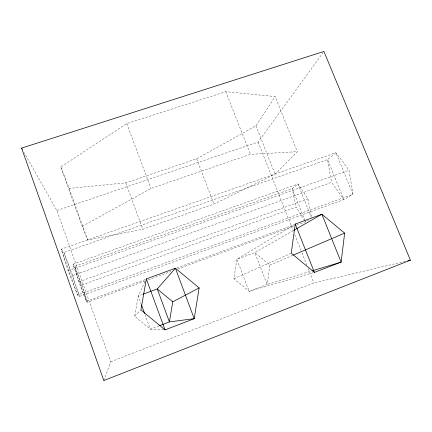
<?xml version="1.0" encoding="UTF-8"?>
<svg xmlns="http://www.w3.org/2000/svg" width="432" height="432" viewBox="0 0 432 432"><rect width="100%" height="100%" fill="white"/><g stroke="black" fill="none" stroke-linecap="round" stroke-linejoin="round"><path stroke-width="0.32" stroke-dasharray="2.16 1.62" d="M313.108 272.776L249.167 291.335L236.855 259.297L254.821 252.607L269.897 265.108L267.165 284.434L249.167 291.335L233.928 278.694L236.855 259.297L294.079 224.764M163.717 329.832L150.347 329.2L134.681 316.192L138.245 296.023L145.217 281.281M103.826 380.549L110.716 361.784L56.867 210.535L24.208 152.701M60.82 166.952L69.136 188.428L125.707 182.86L196.598 158.83L255.928 125.825L275.146 96.568L225.763 91.681L126.749 123.584L60.82 166.952L82.166 226.341L87.685 240.019L142.857 229.23L213.964 204.066L275.103 174.161L297.319 151.681L275.146 96.568M56.867 210.535L258.109 142.079L323.141 52.531M134.681 316.192L140.465 310.306M296.687 225.11L305.532 221.848L308.34 220.217M293.306 230.596L254.821 252.607L267.165 284.434L311.542 271.042M82.166 226.341L151 188.438L250.436 154.332L297.319 151.681M233.928 278.694L290.65 253.498M269.897 265.108L292.756 255.323M110.716 361.784L313.886 282.933L405.805 261.257M158.954 325.901L150.347 329.2L145.093 314.804M142.538 294.424L138.245 296.023L140.983 303.534M145.152 279.628L86.254 301.331L78.829 281.864L73.046 264.173L297.967 183.94L307.93 198.871L311.45 216.972M176.812 267.964L294.602 224.564M145.039 281.048L87.539 302.26L86.254 301.331L73.046 264.173L74.779 266.377L81.859 285.007L87.539 302.26L74.779 266.377L292.286 188.622L297.967 183.94L311.699 218.263M148.203 279.882L170.948 271.49M177.898 268.931L294.16 226.044M81.859 285.007L296.071 207.155L304.079 219.586M78.829 281.864L307.93 198.871M72.722 275.513L331.555 182.374L343.834 199.573L352.928 194.287L349.029 170.176L335.912 152.69L61.268 249.188L68.132 270.751L77.512 295.034L79.466 296.438L343.834 199.573L327.553 159.575L335.912 152.69L352.928 194.287L77.512 295.034L61.268 249.188L63.893 252.531L72.722 275.513L79.466 296.438L63.893 252.531L327.553 159.575L331.555 182.374M68.132 270.751L349.029 170.176M304.441 220.153L305.532 221.848M305.035 220.595L292.286 188.622L296.071 207.155M255.928 125.825L275.103 174.161M258.109 142.079L293.263 230.855M294.754 234.625L300.964 250.306M301.957 252.817L306.925 265.367M308.167 268.504L313.886 282.933M225.763 91.681L250.436 154.332M196.598 158.83L213.964 204.066M126.749 123.584L151 188.438M125.707 182.86L142.857 229.23M69.136 188.428L87.685 240.019"/><path stroke-width="0.65" d="M344.644 233.118L341.123 262.111L314.399 272.398L291.265 253.222L295.223 224.073L321.878 214.256L344.644 233.118L293.371 255.058M199.141 287.917L194.216 318.67L165.056 329.897L140.913 309.852L146.335 278.921L175.397 268.218L199.141 287.917L172.757 301.806L169.409 321.894L159.57 325.669M293.89 230.261L321.878 214.256L341.123 262.111L312.185 270.848M410.4 260.177L103.826 380.549L21.6 148.084L323.924 51.451L410.4 260.177L407.776 260.793M143.149 294.192L157.259 288.938L175.397 268.218L194.216 318.67L169.409 321.894L157.259 288.938L172.757 301.806M21.6 148.084L22.253 149.24M295.223 224.073L314.399 272.398M146.335 278.921L165.056 329.897M141.442 304.787L144.639 313.551"/></g></svg>
